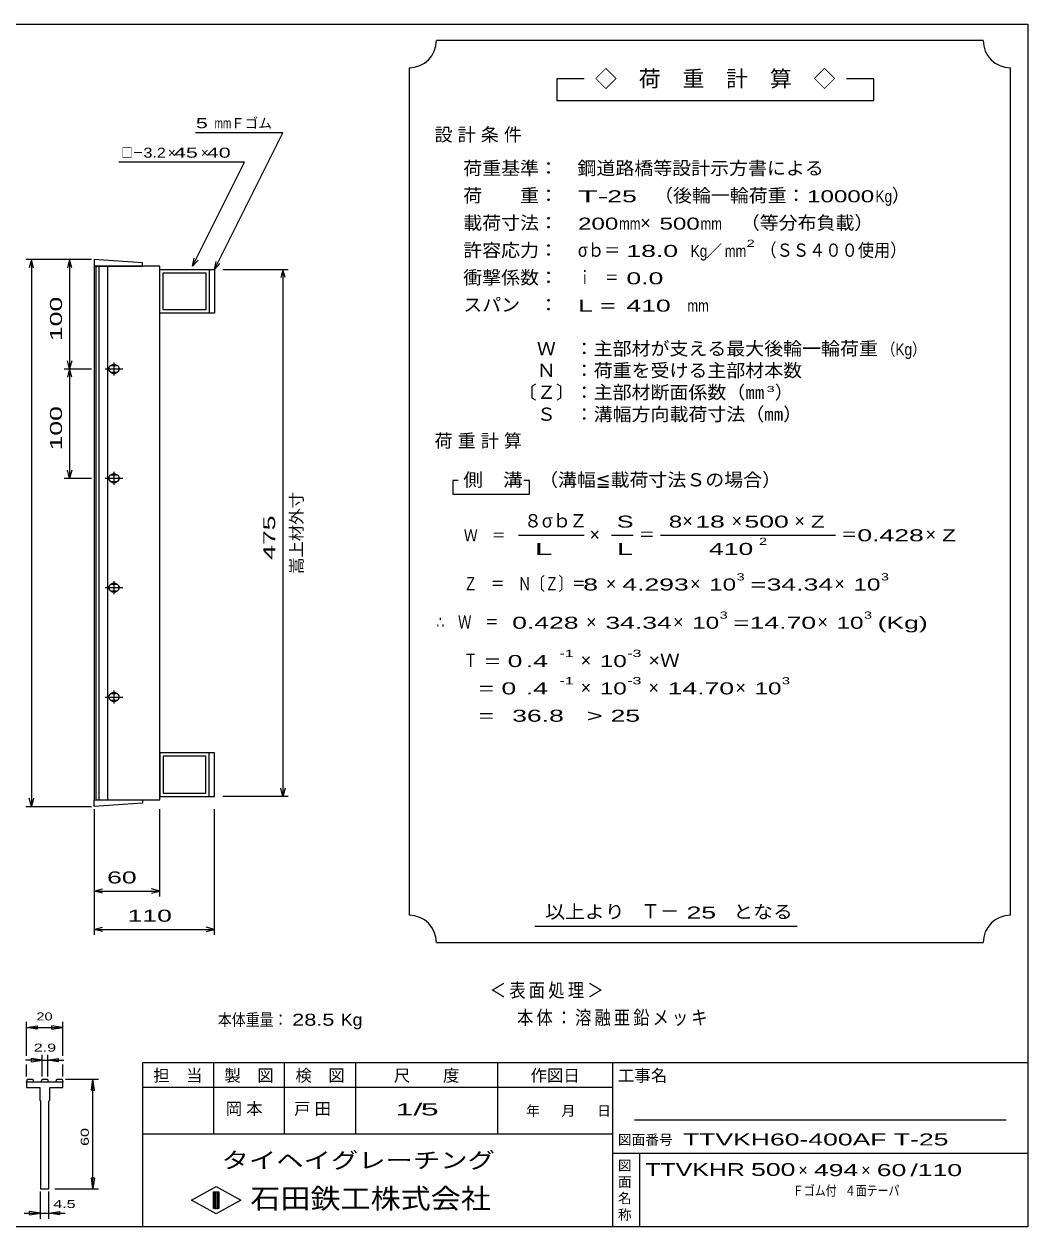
# Model space of a CAD drawing. Units: millimetres, scale not verified, with parts at other scales. Extents: x -910 to 866, y -641 to 527.
# Drawn here: x -53 to 866, y -573 to 527 of the extents above; entities that cross this region are included whole.
import ezdxf
from ezdxf.enums import TextEntityAlignment as Align

# ---------------------------------------------------------------- set-up
doc = ezdxf.new("R2010")
doc.units = ezdxf.units.MM
doc.header["$LTSCALE"] = 5
for name, color, linetype, lineweight in [('0_2', 150, 'Continuous', 25), ('16', 3, 'Continuous', 25), ('22', 2, 'Continuous', 25), ('32', 4, 'Continuous', 25)]:
    doc.layers.add(name, color=color, linetype=linetype, lineweight=lineweight)
doc.styles.add('ベクトル', font='')
doc.styles.get('ベクトル').set_extended_font_data('ベクトル')

msp = doc.modelspace()

# ---------------------------------------------------------------- linework, layer by layer
at = {"layer": '0_2'}
for p, q in [((-864.5, 526.75), (865.5, 526.75)), ((865.5, 526.75), (865.5, -573.25)), ((865.5, -423.25), (55.5, -423.25)), ((55.5, -423.25), (55.5, -573.25)), ((120.5, -423.25), (120.5, -488.25)), ((185.5, -488.25), (185.5, -423.25)), ((250.5, -423.25), (250.5, -488.25)), ((380.5, -488.25), (380.5, -423.25)), ((485.5, -423.25), (485.5, -573.25)), ((485.5, -445.75), (55.5, -445.75)), ((845.5, -475.75), (505.5, -475.75)), ((55.5, -488.25), (485.5, -488.25)), ((485.5, -505.75), (865.5, -505.75)), ((510.5, -573.25), (510.5, -505.75)), ((100.5, -548.75), (123, -536.25)), ((123, -536.25), (145.5, -548.75)), ((123, -561.25), (100.5, -548.75)), ((120.5, -541.25), (125.5, -541.25)), ((120.5, -556.25), (120.5, -541.25)), ((120.5, -541.25), (121.5, -541.25)), ((121.5, -541.25), (121.5, -556.25)), ((122.5, -556.25), (122.5, -541.25)), ((122.5, -541.25), (123.5, -541.25)), ((145.5, -548.75), (123, -561.25)), ((123.5, -541.25), (123.5, -556.25)), ((124.5, -556.25), (124.5, -541.25)), ((124.5, -541.25), (125.5, -541.25)), ((125.5, -541.25), (125.5, -556.25)), ((125.5, -541.25), (125.5, -556.25)), ((125.5, -556.25), (120.5, -556.25)), ((121.5, -556.25), (122.5, -556.25)), ((123.5, -556.25), (124.5, -556.25)), ((865.5, -573.25), (-864.5, -573.25))]:
    msp.add_line(p, q, dxfattribs=at)
at = {"layer": '16'}
for p, q in [((55.5, 308.359), (11.5, 311.359)), ((11.5, 311.359), (11.5, 305.359)), ((55.5, 305.359), (55.5, 308.359)), ((11.5, 305.359), (55.5, 305.359)), ((11.5, 305.359), (11.5, -182.641)), ((71.5, 305.359), (11.5, 305.359)), ((13, 305.359), (13, -182.641)), ((16, -182.641), (16, 305.359)), ((23.5, 305.359), (23.5, -182.641)), ((71.5, -182.641), (71.5, 305.359)), ((71.5, 302.359), (116.5, 302.359)), ((71.5, 262.359), (71.5, 302.359)), ((74.5, 299.359), (113.5, 299.359)), ((74.5, 265.359), (74.5, 299.359)), ((113.5, 299.359), (113.5, 265.359)), ((116.5, 302.359), (116.5, 262.359)), ((116.5, 302.359), (121.5, 302.359)), ((121.5, 302.359), (121.5, 262.359)), ((113.5, 265.359), (74.5, 265.359)), ((116.5, 262.359), (71.5, 262.359)), ((121.5, 262.359), (116.5, 262.359)), ((21.5, 211.359), (37.5, 211.359)), ((31.5, 214.359), (27.5, 214.359)), ((29.5, 217.359), (29.5, 205.359)), ((27.5, 208.359), (31.5, 208.359)), ((21.5, 111.359), (37.5, 111.359)), ((31.5, 114.359), (27.5, 114.359)), ((29.5, 117.359), (29.5, 105.359)), ((27.5, 108.359), (31.5, 108.359)), ((21.5, 11.359), (37.5, 11.359)), ((31.5, 14.359), (27.5, 14.359)), ((29.5, 17.359), (29.5, 5.359)), ((27.5, 8.359), (31.5, 8.359)), ((31.5, -85.641), (27.5, -85.641)), ((29.5, -82.641), (29.5, -94.641)), ((21.5, -88.641), (37.5, -88.641)), ((27.5, -91.641), (31.5, -91.641)), ((116.5, -139.641), (71.5, -139.641)), ((71.5, -139.641), (71.5, -179.641)), ((113.5, -142.641), (74.5, -142.641)), ((74.5, -142.641), (74.5, -176.641)), ((113.5, -176.641), (113.5, -142.641)), ((116.5, -179.641), (116.5, -139.641)), ((121.5, -139.641), (116.5, -139.641)), ((121.5, -179.641), (121.5, -139.641)), ((11.5, -182.641), (55.5, -182.641)), ((11.5, -188.641), (11.5, -182.641)), ((11.5, -182.641), (71.5, -182.641)), ((55.5, -185.641), (11.5, -188.641)), ((55.5, -182.641), (55.5, -185.641)), ((71.5, -179.641), (116.5, -179.641)), ((74.5, -176.641), (113.5, -176.641)), ((116.5, -179.641), (121.5, -179.641))]:
    msp.add_line(p, q, dxfattribs=at)
for centre, radius, start, end in [((27.5, 211.359), 3, 90, 270), ((29.5, 211.359), 4, 46.6, 133.4), ((31.5, 211.359), 3, 270, 90), ((29.5, 211.359), 4, 226.6, 313.4), ((27.5, 111.359), 3, 90, 270), ((29.5, 111.359), 4, 46.6, 133.4), ((31.5, 111.359), 3, 270, 90), ((29.5, 111.359), 4, 226.6, 313.4), ((27.5, 11.359), 3, 90, 270), ((29.5, 11.359), 4, 46.6, 133.4), ((31.5, 11.359), 3, 270, 90), ((29.5, 11.359), 4, 226.6, 313.4), ((27.5, -88.641), 3, 90, 270), ((29.5, -88.641), 4, 46.6, 133.4), ((31.5, -88.641), 3, 270, 90), ((29.5, -88.641), 4, 226.6, 313.4)]:
    msp.add_arc(centre, radius, start, end, dxfattribs=at)
at = {"layer": '22', "color": 4}
for p, q in [((824.5, 511.75), (324.5, 511.75)), ((299.5, 486.75), (299.5, -288.25)), ((849.5, -288.25), (849.5, 486.75)), ((459.5, 476.75), (434.5, 476.75)), ((434.5, 476.75), (434.5, 456.75)), ((724.5, 476.75), (699.5, 476.75)), ((724.5, 456.75), (724.5, 476.75)), ((434.5, 456.75), (724.5, 456.75)), ((184, 427.359), (104, 427.359)), ((121.5, 302.359), (184, 427.359)), ((149, 400.359), (34, 400.359)), ((101.5, 305.359), (149, 400.359)), ((9, 311.359), (-51, 311.359)), ((-46, 311.359), (-48, 303.859)), ((-44, 303.859), (-46, 311.359)), ((-46, 311.359), (-46, -188.641)), ((9, 311.359), (-16, 311.359)), ((-11, 311.359), (-13, 303.859)), ((-9, 303.859), (-11, 311.359)), ((-11, 311.359), (-11, 211.359)), ((101.5, 305.359), (103, 312.659)), ((101.5, 305.359), (106.5, 310.859)), ((121.5, 302.359), (123, 309.659)), ((121.5, 302.359), (126.5, 307.859)), ((129, 302.359), (189, 302.359)), ((184, 302.359), (182, 294.859)), ((186, 294.859), (184, 302.359)), ((184, 302.359), (184, -179.641)), ((-16, 211.359), (9, 211.359)), ((-11, 211.359), (-13, 218.859)), ((-11, 211.359), (-13, 203.859)), ((-9, 218.859), (-11, 211.359)), ((-9, 203.859), (-11, 211.359)), ((-11, 211.359), (-11, 111.359)), ((-16, 111.359), (9, 111.359)), ((-11, 111.359), (-13, 118.859)), ((-9, 118.859), (-11, 111.359)), ((344.5, 109.25), (339.5, 109.25)), ((339.5, 109.25), (339.5, 96.75)), ((409.5, 109.25), (404.5, 109.25)), ((409.5, 96.75), (409.5, 109.25)), ((339.5, 96.75), (409.5, 96.75)), ((399.5, 59.25), (459.5, 59.25)), ((484.5, 59.25), (504.5, 59.25)), ((529.5, 59.25), (689.5, 59.25)), ((184, -179.641), (182, -172.141)), ((186, -172.141), (184, -179.641)), ((-46, -188.641), (-48, -181.141)), ((-44, -181.141), (-46, -188.641)), ((189, -179.641), (129, -179.641)), ((-51, -188.641), (9, -188.641)), ((11.5, -191.141), (11.5, -271.141)), ((11.5, -191.141), (11.5, -306.141)), ((71.5, -271.141), (71.5, -191.141)), ((121.5, -306.141), (121.5, -191.141)), ((11.5, -266.141), (19, -264.141)), ((19, -268.141), (11.5, -266.141)), ((11.5, -266.141), (71.5, -266.141)), ((71.5, -266.141), (64, -264.141)), ((64, -268.141), (71.5, -266.141)), ((11.5, -301.141), (19, -299.141)), ((19, -303.141), (11.5, -301.141)), ((11.5, -301.141), (121.5, -301.141)), ((121.5, -301.141), (114, -299.141)), ((114, -303.141), (121.5, -301.141)), ((414.5, -298.25), (654.5, -298.25)), ((324.5, -313.25), (824.5, -313.25))]:
    msp.add_line(p, q, dxfattribs=at)
for centre, start, end in [((299.5, 511.75), 270, 0), ((849.5, 511.75), 180, 270), ((299.5, -313.25), 0, 90), ((849.5, -313.25), 90, 180)]:
    msp.add_arc(centre, 25, start, end, dxfattribs=at)
at = {"layer": '32'}
for p, q in [((-50.5, -416.75), (-50.5, -385.75)), ((-50.5, -390.75), (-40.5, -389.25)), ((-40.5, -392.25), (-50.5, -390.75)), ((-50.5, -390.75), (-17.167, -390.75)), ((-40.5, -392.25), (-40.5, -389.25)), ((-17.167, -390.75), (-27.167, -389.25)), ((-27.167, -392.25), (-27.167, -389.25)), ((-27.167, -392.25), (-17.167, -390.75)), ((-17.167, -416.75), (-17.167, -385.75)), ((-36.25, -435.75), (-36.25, -415.75)), ((-31.417, -415.75), (-31.417, -435.75)), ((-36.25, -420.75), (-51.25, -420.75)), ((-50.5, -435.75), (-50.5, -424.75)), ((-36.25, -420.75), (-46.25, -419.25)), ((-46.25, -419.25), (-46.25, -422.25)), ((-46.25, -422.25), (-36.25, -420.75)), ((-36.25, -420.75), (-31.417, -420.75)), ((-31.417, -420.75), (-21.417, -419.25)), ((-21.417, -422.25), (-31.417, -420.75)), ((-31.417, -420.75), (-16.417, -420.75)), ((-21.417, -419.25), (-21.417, -422.25)), ((-17.167, -435.75), (-17.167, -424.75)), ((-50.5, -440.75), (-49.667, -438.25)), ((-49.667, -438.25), (-44.833, -438.25)), ((-44.833, -438.25), (-44, -440.75)), ((-37.083, -440.75), (-36.25, -438.25)), ((-36.25, -438.25), (-31.417, -438.25)), ((-31.417, -438.25), (-30.583, -440.75)), ((-23.667, -440.75), (-22.833, -438.25)), ((-22.833, -438.25), (-18, -438.25)), ((-18, -438.25), (-17.167, -440.75)), ((-14.667, -438.25), (15.333, -438.25)), ((8.833, -448.25), (10.333, -438.25)), ((11.833, -448.25), (10.333, -438.25)), ((10.333, -538.25), (10.333, -438.25)), ((-50.5, -440.75), (-50.5, -445.75)), ((-17.167, -440.75), (-50.5, -440.75)), ((-50.5, -445.75), (-38.417, -445.75)), ((-38.417, -445.75), (-38.417, -457.417)), ((-29.25, -457.417), (-29.25, -445.75)), ((-29.25, -445.75), (-17.167, -445.75)), ((-17.167, -445.75), (-17.167, -440.75)), ((8.833, -448.25), (11.833, -448.25)), ((-38.417, -457.417), (-37.583, -458.25)), ((-37.583, -458.25), (-37.583, -538.25)), ((-30.083, -458.25), (-29.25, -457.417)), ((-30.083, -538.25), (-30.083, -458.25)), ((-37.583, -538.25), (-30.083, -538.25)), ((-24.667, -538.25), (15.333, -538.25)), ((10.333, -538.25), (8.833, -528.25)), ((8.833, -528.25), (11.833, -528.25)), ((11.833, -528.25), (10.333, -538.25)), ((-37.583, -565.75), (-37.583, -540.75)), ((-30.083, -565.75), (-30.083, -540.75)), ((-52.583, -560.75), (-37.583, -560.75)), ((-37.583, -560.75), (-47.583, -559.25)), ((-47.583, -562.25), (-47.583, -559.25)), ((-47.583, -562.25), (-37.583, -560.75)), ((-37.583, -560.75), (-30.083, -560.75)), ((-30.083, -560.75), (-20.083, -559.25)), ((-20.083, -562.25), (-30.083, -560.75)), ((-30.083, -560.75), (-15.083, -560.75)), ((-20.083, -562.25), (-20.083, -559.25))]:
    msp.add_line(p, q, dxfattribs=at)

# ---------------------------------------------------------------- texts
at = {"layer": '0_2', "style": 'ベクトル'}
for s, height, p in [('担\u3000当', 11, (65.5, -434.75)), ('製\u3000図', 11, (130.5, -434.75)), ('検\u3000図', 11, (195.5, -434.75)), ('尺\u3000\u3000度', 11, (285.5, -434.75)), ('作図日', 11, (410.5, -434.75)), ('工事名', 11, (490.5, -434.75)), ('年', 9.164, (406.5, -467)), ('月', 9.164, (439, -467)), ('日', 9.164, (471.5, -467)), ('図面番号', 9.164, (490.5, -493.5)), ('図', 9.164, (490.5, -517)), ('面', 9.164, (490.5, -532)), ('名', 9.164, (490.5, -547)), ('称', 9.164, (490.5, -562))]:
    msp.add_text(s, height=height, dxfattribs=at).set_placement(p, align=Align.MIDDLE_LEFT)
at = {"layer": '0_2', "color": 222, "style": 'ベクトル'}
for s, height, width, p in [('タイヘイグレーチング', 14.66, 1.25, (128, -512.25)), ('石田鉄工株式会社', 18.33, 1.1, (154.25, -547.25))]:
    msp.add_text(s, height=height, dxfattribs=dict(at, width=width)).set_placement(p, align=Align.MIDDLE_LEFT)
at = {"layer": '22', "style": 'ベクトル'}
for s, height, p in [('◇\u3000荷\u3000重\u3000計\u3000算\u3000◇', 14.66, (469.5, 476.75)), ('Ｆゴム', 9.164, (136.5, 436.109)), ('×', 9.164, (79, 409.109)), ('×', 9.164, (109, 409.109)), ('）', 12.1, (741, 370)), ('×', 12.1, (511, 345)), ('／', 11, (570.75, 319.25)), ('）', 12.1, (634, 190)), ('８', 12.1, (404.5, 72.5)), ('σｂ', 12.1, (421, 72.5)), ('Ｚ', 12.1, (446, 72.5)), ('×', 12.1, (549.5, 72.5)), ('×', 12.1, (594.5, 72.5)), ('×', 12.1, (652, 72.5)), ('×', 12.1, (464.5, 60)), ('×', 12.1, (772, 60)), ('×', 12.1, (479.5, 15)), ('×', 12.1, (556.5, 15)), ('×', 12.1, (688.5, 15)), ('×', 12.1, (461.5, -20)), ('×', 12.1, (541, -20)), ('×', 12.1, (673, -20)), ('×', 12.1, (456.5, -55)), ('×', 12.1, (456.5, -80)), ('×', 12.1, (518.5, -80)), ('×', 12.1, (598, -80)), ('Ｔ－', 12.83, (511.5, -284.5)), ('×', 11, (655.5, -521.25)), ('×', 11, (713, -521.25))]:
    msp.add_text(s, height=height, dxfattribs=at).set_placement(p, align=Align.MIDDLE_LEFT)
for s, height, width, p in [(' 5 ', 9.164, 1.6, (99, 436.109)), ('mm', 9.164, 0.75, (121.5, 436.109)), ('□－', 9.164, 0.8, (36.5, 409.109)), ('3.2', 9.164, 1.2, (56.5, 409.109)), (' 45 ', 9.164, 1.6, (79, 409.109)), (' 40 ', 9.164, 1.6, (109, 409.109)), ('荷重基準：\u3000', 12.1, 1.05, (349, 395)), ('鋼道路橋等設計示方書による', 12.1, 1.05, (453.5, 395)), ('荷\u3000\u3000重：\u3000', 12.1, 1.05, (349, 370)), ('T-', 11, 2, (454, 369.25)), (' 25 ', 11, 1.65, (474, 369.25)), ('（後輪一輪荷重：', 12.1, 1.05, (523.5, 370)), ('10000', 11, 1.5, (663.5, 369.25)), ('Kg', 11, 0.85, (726, 369.25)), ('載荷寸法：\u3000', 12.1, 1.05, (349, 345)), ('\u3000（等分布負載）', 12.1, 1.05, (585.5, 345)), ('200', 11, 1.5, (454, 344.25)), ('mm', 11, 0.8, (491.5, 344.25)), ('500', 11, 1.5, (528.5, 344.25)), ('mm', 11, 0.8, (566, 344.25)), ('許容応力：\u3000', 12.1, 1.05, (349, 320)), ('σｂ＝', 12.1, 0.9, (454, 320)), (' 18.0', 11, 1.65, (491.5, 319.25)), ('Kg', 11, 0.85, (557, 319.25)), ('mm', 11, 0.8, (588.25, 319.25)), ('2', 6.598, 1.5, (608.25, 326.25)), ('（ＳＳ４００使用）', 12.1, 0.9, (620.75, 320)), ('衝撃係数：\u3000', 12.1, 1.05, (349, 295)), ('ｉ\u3000＝', 12.1, 0.75, (454, 295)), (' 0.0', 11, 1.65, (491.5, 294.25)), ('スパン\u3000：\u3000', 12.1, 1.05, (349, 270)), ('L =', 11, 1.65, (454, 269.25)), (' 410 ', 11, 1.65, (491.5, 269.25)), ('mm', 11, 0.8, (554, 269.25)), ('\u3000Ｗ\u3000：主部材が支える最大後輪一輪荷重', 12.1, 1.05, (399, 230)), ('（Kg）', 11, 0.85, (731.5, 229.25)), ('\u3000Ｎ\u3000：荷重を受ける主部材本数', 12.1, 1.05, (399, 210)), ('〔Ｚ〕：主部材断面係数（㎜', 12.1, 1.05, (399, 190)), ('3', 5.499, 1.8, (626.5, 193)), ('\u3000Ｓ\u3000：溝幅方向載荷寸法（㎜）', 12.1, 1.05, (399, 170)), ('側\u3000溝', 12.1, 1.1, (349, 110)), ('\u3000（溝幅≦載荷寸法Ｓの場合）', 12.1, 1.05, (401, 110)), ('S', 11, 1.55, (489.5, 71.75)), ('8', 11, 1.5, (537, 71.75)), (' 18 ', 11, 1.65, (554.5, 71.75)), (' 500 ', 11, 1.65, (599.5, 71.75)), ('Z', 11, 1.4, (667, 71.75)), ('Ｗ\u3000＝', 11, 0.85, (349.5, 59.25)), ('＝', 12.1, 0.9, (509.5, 60)), ('2', 6.598, 1.5, (619.5, 53.75)), ('＝', 12.1, 0.9, (694.5, 60)), ('0.428', 11, 1.65, (709.5, 59.25)), ('Z', 11, 1.4, (787, 59.25)), ('L', 11, 1.8, (489.5, 46.75)), (' 410 ', 11, 1.65, (567, 46.75)), ('Ｚ\u3000＝\u3000Ｎ〔Ｚ〕＝', 12.1, 0.75, (349.5, 15)), ('3', 6.598, 1.5, (599, 21.25)), ('3', 6.598, 1.5, (731, 21.25)), (' 8 ', 11, 1.65, (452, 14.25)), ('4.293', 11, 1.65, (494.5, 14.25)), ('10', 11, 1.5, (574, 14.25)), ('=', 11, 1.7, (611.5, 14.25)), ('34.34', 11, 1.65, (626.5, 14.25)), ('10', 11, 1.5, (706, 14.25)), ('3', 6.598, 1.5, (583.5, -13.75)), ('3', 6.598, 1.5, (715.5, -13.75)), ('∴\u3000Ｗ\u3000＝', 12.1, 0.75, (324.5, -20)), (' 0.428', 11, 1.65, (387, -20.75)), ('34.34', 11, 1.65, (479, -20.75)), ('10', 11, 1.5, (558.5, -20.75)), ('=', 11, 1.7, (596, -20.75)), ('14.70', 11, 1.65, (611, -20.75)), ('10', 11, 1.5, (690.5, -20.75)), ('(Kg)', 11, 1.65, (728, -20.75)), ('Ｔ', 12.1, 0.75, (349.5, -55)), (' = 0', 11, 1.65, (362, -55.75)), (' .4 ', 11, 1.65, (399.5, -55.75)), ('-1', 6.598, 1.65, (437, -48.75)), ('10', 11, 1.5, (474, -55.75)), ('-3', 6.598, 1.65, (499, -48.75)), ('×Ｗ', 12.1, 1.1, (518.5, -55)), ('  = 0', 11, 1.65, (349.5, -80.75)), (' .4 ', 11, 1.65, (399.5, -80.75)), ('-1', 6.598, 1.65, (437, -73.75)), ('10', 11, 1.5, (474, -80.75)), ('-3', 6.598, 1.65, (499, -73.75)), ('14.70', 11, 1.65, (536, -80.75)), ('10', 11, 1.5, (615.5, -80.75)), ('3', 6.598, 1.5, (640.5, -73.75)), ('  =', 11, 1.65, (349.5, -105.75)), (' 36.8', 11, 1.65, (387, -105.75)), ('>', 11, 1.7, (462, -105.75)), (' 25 ', 11, 1.65, (477, -105.75)), (' 60 ', 11, 1.65, (16.5, -253.641)), (' 110 ', 11, 1.65, (35.25, -288.641)), ('以上より\u3000', 12.1, 1.1, (424, -285)), (' 25 ', 11, 1.65, (546.5, -285.75)), ('となる', 12.1, 1.1, (596, -285)), ('本体重量：', 11, 0.85, (124.5, -383.75)), (' 28.5', 11, 1.35, (187, -383.75)), ('Kg', 11, 1.1, (237, -383.75)), ('1/', 11, 2, (287, -465.75)), (' 5 ', 11, 2, (302, -465.75)), ('TTVKH60-400AF T-25                       ', 11, 1.65, (550, -493.25)), ('TTVKHR', 11.73, 1.45, (515.5, -520.75)), (' 500 ', 11.73, 1.55, (605.5, -520.75)), (' 494 ', 11, 1.65, (663, -521.25)), (' 60 ', 11, 1.65, (720.5, -521.25)), ('/', 11, 1.65, (758, -521.25)), (' 110 ', 11, 1.65, (758, -521.25)), ('Ｆゴム付', 9.164, 0.8, (650.5, -540)), ('４面テーパ', 9.164, 0.8, (698, -540))]:
    msp.add_text(s, height=height, dxfattribs=dict(at, width=width)).set_placement(p, align=Align.MIDDLE_LEFT)
at = {"layer": '22', "style": 'ベクトル', "width": 1.65}
for s, p in [(' 100 ', (-23.5, 230.109)), (' 100 ', (-23.5, 130.109)), (' 475 ', (171.5, 30.109))]:
    msp.add_text(s, height=11, rotation=90, dxfattribs=at).set_placement(p, align=Align.MIDDLE_LEFT)
at = {"layer": '22', "style": 'ベクトル'}
msp.add_text('嵩上材外寸', height=11, rotation=90, dxfattribs=at).set_placement((196.5, 23.859), align=Align.MIDDLE_LEFT)
at = {"layer": '22', "attachment_point": 4, "style": 'ベクトル'}
for s, insert, char_height in [('\\T1.28;設計条件', (322.75, 425), 12.1), ('\\T1.28;荷重計算', (322.75, 145), 12.1), ('\\T1.5;\\W2;\\~L\\~', (402, 46.75), 11), ('\\T1.2;\\W0.85;＜表面処理＞', (373.25, -357.5), 12.83), ('\\T1.19;\\W0.85;本体：溶融亜鉛メッキ', (398.25, -382.5), 12.83), ('\\T1.25;岡本\u3000', (131.75, -465.75), 11), ('\\T1.25;戸田\u3000', (194.25, -465.75), 11)]:
    msp.add_mtext(s, dxfattribs=dict(at, insert=insert, char_height=char_height))
at = {"layer": '32', "color": 2, "style": 'ベクトル'}
for s, width, p in [('20', 1.35, (-41.333, -380.75)), ('2.9', 1.5, (-43.833, -409.25)), (' 4.5 ', 1.5, (-30.083, -552.25))]:
    msp.add_text(s, height=7.331, dxfattribs=dict(at, width=width)).set_placement(p, align=Align.MIDDLE_LEFT)
at = {"layer": '32', "color": 2, "style": 'ベクトル', "width": 1.5}
msp.add_text(' 60 ', height=7.331, rotation=90, dxfattribs=at).set_placement((2.833, -503.25), align=Align.MIDDLE_LEFT)

doc.saveas('drawing.dxf')
